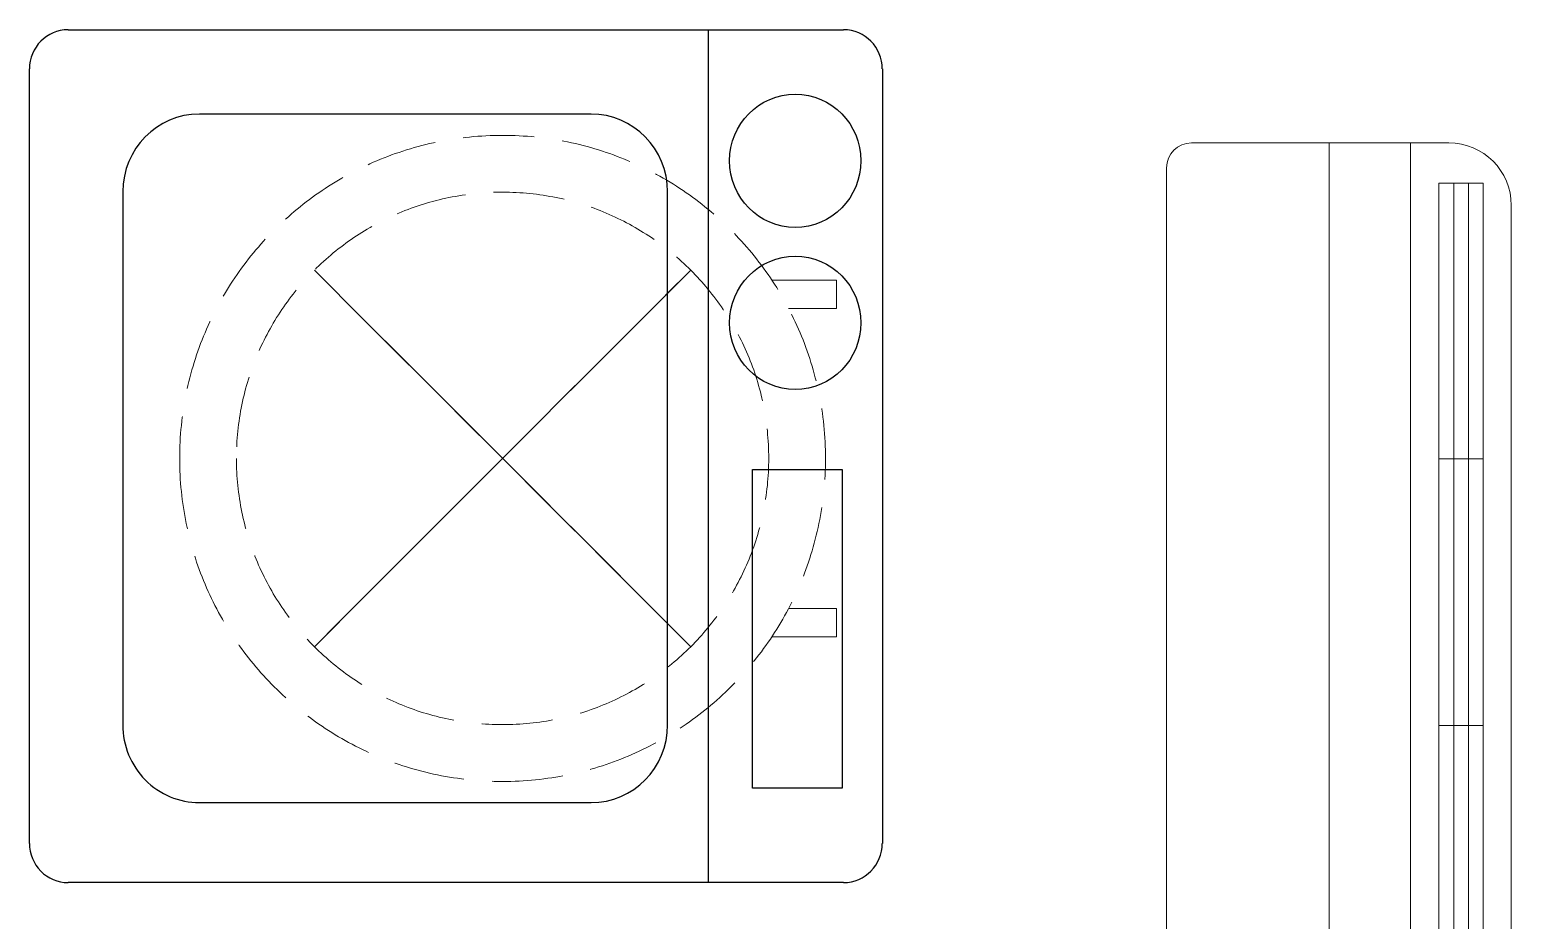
# Model space of a CAD drawing. Extents: x 3002737 to 4077523, y -995787 to -7267.
# Drawn here: x 3080637 to 3081681, y -927321 to -926693 of the extents above; entities that cross this region are included whole.
import ezdxf

# ---------------------------------------------------------------- set-up
doc = ezdxf.new("R2010")
doc.units = 0
doc.header["$LTSCALE"] = 1000
doc.header["$MEASUREMENT"] = 0
doc.linetypes.add('$1$DASH', pattern=[0.35, 0.25, -0.1])
doc.layers.get('0').update_dxf_attribs({"linetype": 'CONTINUOUS'})
doc.layers.add('!!电气', color=1, linetype='CONTINUOUS')
doc.layers.add('LVTRY', color=252, linetype='CONTINUOUS')
doc.layers.add('平面-空调预留孔', color=252, linetype='CONTINUOUS', lineweight=15)
doc.layers.add('粉刷', color=251, linetype='CONTINUOUS', lineweight=9)

# ---------------------------------------------------------------- blocks, each defined once
blk = doc.blocks.new('A$C001338C2')
at = {"color": 8}
for p, q in [((845, 303.6), (55, 303.6)), ((109.1, 214.8), (109.1, 303.6)), ((0, 248.6), (0, 22)), ((900, 22), (900, 248.6)), ((22, 0), (878, 0))]:
    blk.add_line(p, q, dxfattribs=at)
at = {"color": 8, "lineweight": 5}
for p, q in [((864.6, 278.7), (144.5, 278.7)), ((144.5, 278.7), (144.5, 265.8)), ((387, 278.7), (144.5, 278.7)), ((144.5, 278.7), (144.5, 252.9)), ((387, 239.9), (387, 278.7)), ((864.6, 278.7), (622, 278.7)), ((622, 278.7), (622, 239.9)), ((864.6, 252.9), (864.6, 278.7)), ((144.5, 265.8), (864.6, 265.8)), ((864.6, 265.8), (864.6, 239.9)), ((144.5, 239.9), (144.5, 252.9)), ((144.5, 252.9), (864.6, 252.9)), ((864.6, 239.9), (144.5, 239.9)), ((622, 239.9), (387, 239.9)), ((900, 214.8), (0, 214.8)), ((900, 143.2), (0, 143.2))]:
    blk.add_line(p, q, dxfattribs=at)
at = {"color": 8}
for points in [[(73.1, 275), (56.8, 275, -0.414214), (51.3, 280.5), (51.3, 283.4, -0.414214), (56.8, 288.9), (73.1, 288.9, -0.414214), (78.6, 283.4), (78.6, 280.5, -0.414214)], [(89.2, 226.4), (22.2, 226.4, -0.414214), (16.7, 231.9), (16.7, 243.1, -0.414214), (22.2, 248.6), (89.2, 248.6, -0.414214), (94.7, 243.1), (94.7, 231.9, -0.414214)]]:
    blk.add_lwpolyline(points, format="xyb", close=True, dxfattribs=at)
for centre, radius, start, end in [((55, 248.6), 55, 90, 180), ((845, 248.6), 55, 360, 90), ((22, 22), 22, 180, 270), ((878, 22), 22, 270, 360)]:
    blk.add_arc(centre, radius, start, end, dxfattribs=at)
blk = doc.blocks.new('RECTANG')
for p, q in [((1, 1), (0, 1)), ((0, 1), (0, 0)), ((1, 0), (1, 1)), ((0, 0), (1, 0))]:
    blk.add_line(p, q)
blk = doc.blocks.new('洗衣机')
at = {"layer": 'LVTRY'}
for p, q in [((3791567.4, 243472.1), (3791021, 243472.1)), ((3791116.5, 243472.1), (3791116.5, 242871.5)), ((3790993.7, 243444.5), (3790993.7, 242899.1)), ((3791594.6, 242899.1), (3791594.6, 243444.5)), ((3791199, 243412.7), (3791474.9, 243412.7)), ((3791145.1, 242982.5), (3791145.1, 243358)), ((3791528.8, 243358), (3791528.8, 242982.5)), ((3791474.9, 242927.8), (3791199, 242927.8)), ((3791021, 242871.5), (3791567.4, 242871.5))]:
    blk.add_line(p, q, dxfattribs=at)
at = {"layer": 'LVTRY', "extrusion": (0, 0, -1)}
for centre, major_axis, start_param, end_param in [((3791021, 243444.5), (0, 27.6), -1.570796, 0), ((3791567.4, 243444.5), (0, 27.6), 0, 1.570796), ((3791055.1, 243379.8), (0, 46.9), 3.141593, 9.424778), ((3791199, 243358), (0, 54.7), 4.712389, 6.283185), ((3791474.9, 243358), (0, 54.7), 0, 1.570796), ((3791055.1, 243265.7), (0, 46.9), 3.141593, 9.424778), ((3791199, 242982.5), (0, 54.7), 3.141593, 4.712389), ((3791474.9, 242982.5), (0, 54.7), 1.570796, 3.141593), ((3791021, 242899.1), (0, 27.6), 3.141593, 4.712389), ((3791567.4, 242899.1), (0, 27.6), 1.570796, 3.141593)]:
    blk.add_ellipse(centre, major_axis=major_axis, ratio=0.986385, start_param=start_param, end_param=end_param, dxfattribs=at)
at = {"layer": 'LVTRY', "xscale": 63.25620569481588, "yscale": 224.5369532744355, "zscale": 64.12934308941763, "rotation": 180}
blk.add_blockref('RECTANG', (3791085.2, 243162.4), dxfattribs=at)
blk = doc.blocks.new('dnfhfn')
at = {"color": 252, "linetype": '$1$DASH', "ltscale": 0.2}
for p, q in [((101.9, 462.7, 0), (121.9, 462.7, 0)), ((101.9, 417.2, 0), (101.9, 462.7, 0)), ((121.9, 462.7, 0), (121.9, 429, 0)), ((353.1, 462.7, 0), (333.1, 462.7, 0)), ((333.1, 462.7, 0), (333.1, 429, 0)), ((353.1, 417.2, 0), (353.1, 462.7, 0))]:
    blk.add_line(p, q, dxfattribs=at)
at = {"color": 252, "linetype": '$1$DASH', "ltscale": 0.2, "elevation": 0}
for points in [[(94.9, 360.1), (94.9, 360.1), (360.1, 94.9), (360.1, 94.9)], [(360.1, 360.1), (94.9, 94.9), (94.9, 94.9), (360.1, 360.1)]]:
    blk.add_lwpolyline(points, close=True, dxfattribs=at)
at = {"color": 252, "linetype": '$1$DASH', "ltscale": 0.2}
for radius in [227.5, 187.5]:
    blk.add_circle((227.5, 227.5, 0), radius, dxfattribs=at)
blk = doc.blocks.new('A$C5F341E43')
at = {"layer": '平面-空调预留孔', "color": 252, "xscale": -1, "rotation": 270}
blk.add_blockref('dnfhfn', (33704.9, 1120.3, 0), dxfattribs=at)
at = {"layer": '平面-空调预留孔', "color": 252, "xscale": -0.800000000046565, "yscale": 0.800000000046565, "zscale": 0.800000000046565, "rotation": 269.9999997665698}
blk.add_blockref('A$C001338C2', (34400.2, 850), dxfattribs=at)
at = {"layer": '粉刷', "color": 252, "xscale": -1}
blk.add_blockref('洗衣机', (3825193.7, -241822.4), dxfattribs=at)

msp = doc.modelspace()

# ---------------------------------------------------------------- block references
at = {"layer": '!!电气'}
msp.add_blockref('A$C5F341E43', (3047037.4, -928343.2), dxfattribs=at)

doc.saveas('drawing.dxf')
